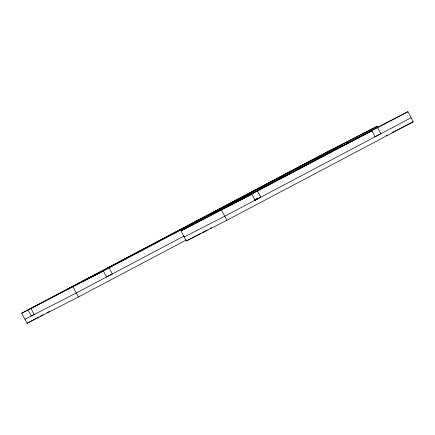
<?xml version="1.0" encoding="UTF-8"?>
<svg xmlns="http://www.w3.org/2000/svg" width="435" height="435" viewBox="0 0 435 435"><rect width="100%" height="100%" fill="white"/><g stroke="black" fill="none" stroke-linecap="round" stroke-linejoin="round"><path stroke-width="0.65" d="M78.229 283.674L77.256 284.202L109.147 267.889L240.294 198.599L240.87 199.698M186.582 239.848L78.409 297.002L27.041 323.287L21.75 313.211L325.837 152.544L377.205 126.264L377.781 127.363M21.75 313.211L97.261 273.463L94.368 274.947M79.469 283.016L207.011 215.629L240.294 198.599M34.142 314.538L30.972 308.491L103.383 270.934L106.559 276.981M341.176 145.295L307.366 162.614L212.775 212.579L246.058 195.554L341.176 145.295L341.752 146.399M103.383 270.934L67.207 289.444L310.764 160.76L377.205 126.264M181.063 230.914L367.444 132.447L407.959 111.713L413.25 121.789L226.874 220.262L186.354 240.995L181.063 230.914L251.843 194.195L255.019 200.241M238.782 200.72L236.575 201.911L371.93 130.75L375.106 136.797M251.843 194.195L226.521 207.152L407.959 111.713M34.234 314.44L31.249 316.017L28.074 309.97M184.184 235.966L76.294 292.972L24.925 319.257M254.867 199.899L257.444 198.567M255.122 199.812L257.52 198.55M411.135 117.76L224.754 216.233L184.239 236.966M27.041 323.287L39.063 316.936M40.265 316.299L43.266 314.712M46.871 312.808L49.878 311.221M186.354 240.995L200.742 233.394M201.938 232.763L207.332 229.914M210.328 228.331L211.524 227.695M345.901 144.126L371.93 130.75M374.839 136.835L380.87 133.752L377.694 127.705M254.894 200.209L260.782 197.196L257.607 191.15M254.915 200.247L257.901 198.719M106.385 276.975L112.322 273.936L109.147 267.889M386.041 135.715L387.248 135.095M392.087 132.621L413.25 121.789M346.94 142.25L347.516 143.354M246.058 195.554L246.634 196.653M221.578 210.187L226.874 220.262M73.118 286.926L78.409 297.002"/></g></svg>
